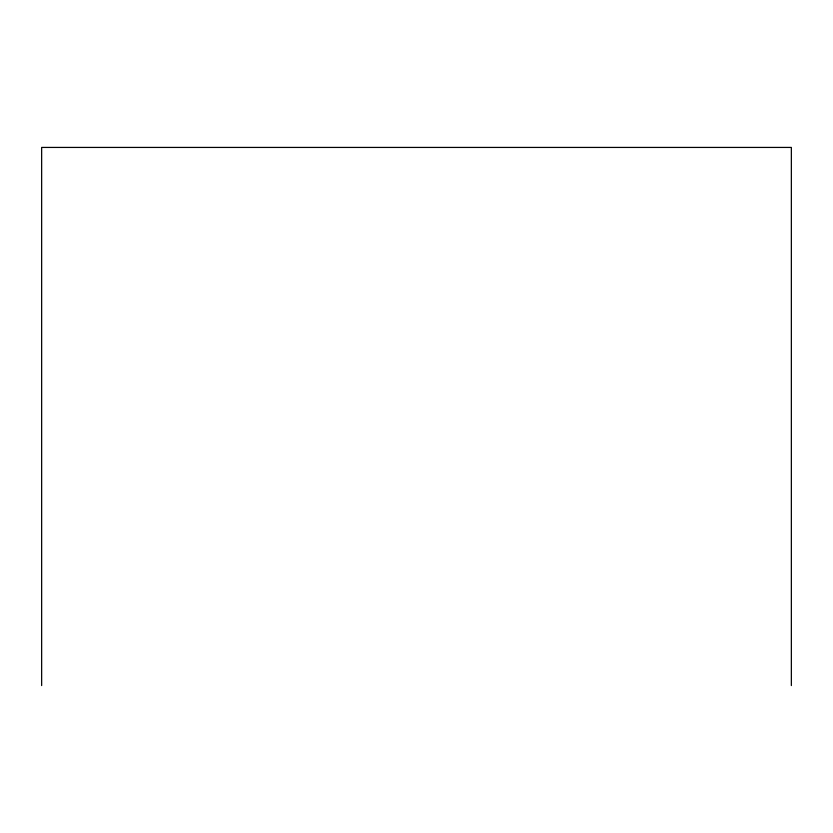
<?xml version="1.0" encoding="UTF-8"?>
<svg xmlns="http://www.w3.org/2000/svg" width="833" height="833" viewBox="0 0 833 833"><rect width="100%" height="100%" fill="white"/><g stroke="black" fill="none" stroke-linecap="round" stroke-linejoin="round"><path stroke-width="1.25" d="M791.35 685.569L791.35 147.431L41.65 147.431L41.65 685.569"/></g></svg>
